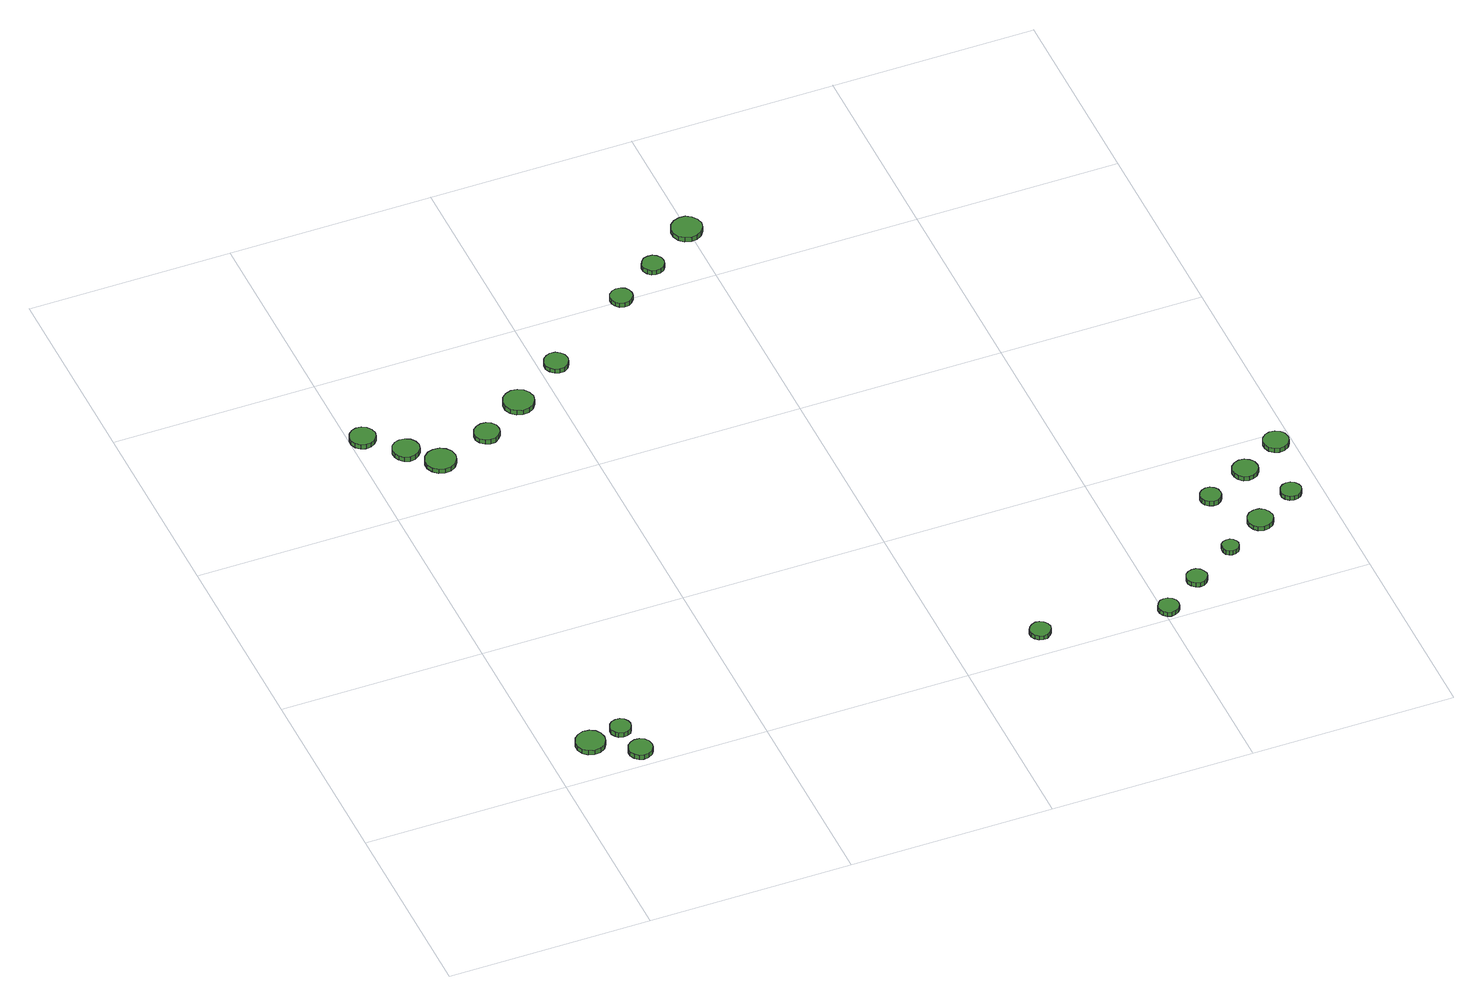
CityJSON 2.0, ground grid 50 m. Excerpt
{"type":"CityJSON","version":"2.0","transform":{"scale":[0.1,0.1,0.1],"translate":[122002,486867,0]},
"CityObjects":{
"tree1":{"type":"SolitaryVegetationObject","attributes":{"function":"something"},"geometry":[{"type":"MultiSurface","lod":"1","boundaries":[[[0,1,2,3,4,5,6,7,8,9,10,11,12,13,14]],[[15,16,17,18,19,20,21,22,23,24,25,26,27,28,29]],[[0,29,28,1]],[[1,28,27,2]],[[2,27,26,3]],[[3,26,25,4]],[[4,25,24,5]],[[5,24,23,6]],[[6,23,22,7]],[[7,22,21,8]],[[8,21,20,9]],[[9,20,19,10]],[[10,19,18,11]],[[11,18,17,12]],[[12,17,16,13]],[[13,16,15,14]],[[14,15,29,0]]]}]},
"tree2":{"type":"SolitaryVegetationObject","attributes":{"function":"something"},"geometry":[{"type":"MultiSurface","lod":"1","boundaries":[[[30,31,32,33,34,35,36,37,38,39,40,41,42,43,44]],[[45,46,47,48,49,50,51,52,53,54,55,56,57,58,59]],[[30,59,58,31]],[[31,58,57,32]],[[32,57,56,33]],[[33,56,55,34]],[[34,55,54,35]],[[35,54,53,36]],[[36,53,52,37]],[[37,52,51,38]],[[38,51,50,39]],[[39,50,49,40]],[[40,49,48,41]],[[41,48,47,42]],[[42,47,46,43]],[[43,46,45,44]],[[44,45,59,30]]]}]},
"tree3":{"type":"SolitaryVegetationObject","attributes":{"function":"something"},"geometry":[{"type":"MultiSurface","lod":"1","boundaries":[[[60,61,62,63,64,65,66,67,68,69,70,71,72,73,74]],[[75,76,77,78,79,80,81,82,83,84,85,86,87,88,89]],[[60,89,88,61]],[[61,88,87,62]],[[62,87,86,63]],[[63,86,85,64]],[[64,85,84,65]],[[65,84,83,66]],[[66,83,82,67]],[[67,82,81,68]],[[68,81,80,69]],[[69,80,79,70]],[[70,79,78,71]],[[71,78,77,72]],[[72,77,76,73]],[[73,76,75,74]],[[74,75,89,60]]]}]},
"tree4":{"type":"SolitaryVegetationObject","attributes":{"function":"something"},"geometry":[{"type":"MultiSurface","lod":"1","boundaries":[[[90,91,92,93,94,95,96,97,98,99,100,101,102,103,104]],[[105,106,107,108,109,110,111,112,113,114,115,116,117,118,119]],[[90,119,118,91]],[[91,118,117,92]],[[92,117,116,93]],[[93,116,115,94]],[[94,115,114,95]],[[95,114,113,96]],[[96,113,112,97]],[[97,112,111,98]],[[98,111,110,99]],[[99,110,109,100]],[[100,109,108,101]],[[101,108,107,102]],[[102,107,106,103]],[[103,106,105,104]],[[104,105,119,90]]]}]},
"tree5":{"type":"SolitaryVegetationObject","attributes":{"function":"something"},"geometry":[{"type":"MultiSurface","lod":"1","boundaries":[[[120,121,122,123,124,125,126,127,128,129,130,131,132,133,134]],[[135,136,137,138,139,140,141,142,143,144,145,146,147,148,149]],[[120,149,148,121]],[[121,148,147,122]],[[122,147,146,123]],[[123,146,145,124]],[[124,145,144,125]],[[125,144,143,126]],[[126,143,142,127]],[[127,142,141,128]],[[128,141,140,129]],[[129,140,139,130]],[[130,139,138,131]],[[131,138,137,132]],[[132,137,136,133]],[[133,136,135,134]],[[134,135,149,120]]]}]},
"tree6":{"type":"SolitaryVegetationObject","attributes":{"function":"something"},"geometry":[{"type":"MultiSurface","lod":"1","boundaries":[[[150,151,152,153,154,155,156,157,158,159,160,161,162,163,164]],[[165,166,167,168,169,170,171,172,173,174,175,176,177,178,179]],[[150,179,178,151]],[[151,178,177,152]],[[152,177,176,153]],[[153,176,175,154]],[[154,175,174,155]],[[155,174,173,156]],[[156,173,172,157]],[[157,172,171,158]],[[158,171,170,159]],[[159,170,169,160]],[[160,169,168,161]],[[161,168,167,162]],[[162,167,166,163]],[[163,166,165,164]],[[164,165,179,150]]]}]},
"tree7":{"type":"SolitaryVegetationObject","attributes":{"function":"something"},"geometry":[{"type":"MultiSurface","lod":"1","boundaries":[[[180,181,182,183,184,185,186,187,188,189,190,191,192,193,194]],[[195,196,197,198,199,200,201,202,203,204,205,206,207,208,209]],[[180,209,208,181]],[[181,208,207,182]],[[182,207,206,183]],[[183,206,205,184]],[[184,205,204,185]],[[185,204,203,186]],[[186,203,202,187]],[[187,202,201,188]],[[188,201,200,189]],[[189,200,199,190]],[[190,199,198,191]],[[191,198,197,192]],[[192,197,196,193]],[[193,196,195,194]],[[194,195,209,180]]]}]},
"tree8":{"type":"SolitaryVegetationObject","attributes":{"function":"something"},"geometry":[{"type":"MultiSurface","lod":"1","boundaries":[[[210,211,212,213,214,215,216,217,218,219,220,221,222,223,224]],[[225,226,227,228,229,230,231,232,233,234,235,236,237,238,239]],[[210,239,238,211]],[[211,238,237,212]],[[212,237,236,213]],[[213,236,235,214]],[[214,235,234,215]],[[215,234,233,216]],[[216,233,232,217]],[[217,232,231,218]],[[218,231,230,219]],[[219,230,229,220]],[[220,229,228,221]],[[221,228,227,222]],[[222,227,226,223]],[[223,226,225,224]],[[224,225,239,210]]]}]},
"tree9":{"type":"SolitaryVegetationObject","attributes":{"function":"something"},"geometry":[{"type":"MultiSurface","lod":"1","boundaries":[[[240,241,242,243,244,245,246,247,248,249,250,251,252,253,254]],[[255,256,257,258,259,260,261,262,263,264,265,266,267,268,269]],[[240,269,268,241]],[[241,268,267,242]],[[242,267,266,243]],[[243,266,265,244]],[[244,265,264,245]],[[245,264,263,246]],[[246,263,262,247]],[[247,262,261,248]],[[248,261,260,249]],[[249,260,259,250]],[[250,259,258,251]],[[251,258,257,252]],[[252,257,256,253]],[[253,256,255,254]],[[254,255,269,240]]]}]},
"tree10":{"type":"SolitaryVegetationObject","attributes":{"function":"something"},"geometry":[{"type":"MultiSurface","lod":"1","boundaries":[[[270,271,272,273,274,275,276,277,278,279,280,281,282,283,284]],[[285,286,287,288,289,290,291,292,293,294,295,296,297,298,299]],[[270,299,298,271]],[[271,298,297,272]],[[272,297,296,273]],[[273,296,295,274]],[[274,295,294,275]],[[275,294,293,276]],[[276,293,292,277]],[[277,292,291,278]],[[278,291,290,279]],[[279,290,289,280]],[[280,289,288,281]],[[281,288,287,282]],[[282,287,286,283]],[[283,286,285,284]],[[284,285,299,270]]]}]},
"tree11":{"type":"SolitaryVegetationObject","attributes":{"function":"something"},"geometry":[{"type":"MultiSurface","lod":"1","boundaries":[[[300,301,302,303,304,305,306,307,308,309,310,311,312,313,314]],[[315,316,317,318,319,320,321,322,323,324,325,326,327,328,329]],[[300,329,328,301]],[[301,328,327,302]],[[302,327,326,303]],[[303,326,325,304]],[[304,325,324,305]],[[305,324,323,306]],[[306,323,322,307]],[[307,322,321,308]],[[308,321,320,309]],[[309,320,319,310]],[[310,319,318,311]],[[311,318,317,312]],[[312,317,316,313]],[[313,316,315,314]],[[314,315,329,300]]]}]},
"tree12":{"type":"SolitaryVegetationObject","attributes":{"function":"something"},"geometry":[{"type":"MultiSurface","lod":"1","boundaries":[[[330,331,332,333,334,335,336,337,338,339,340,341,342,343,344]],[[345,346,347,348,349,350,351,352,353,354,355,356,357,358,359]],[[330,359,358,331]],[[331,358,357,332]],[[332,357,356,333]],[[333,356,355,334]],[[334,355,354,335]],[[335,354,353,336]],[[336,353,352,337]],[[337,352,351,338]],[[338,351,350,339]],[[339,350,349,340]],[[340,349,348,341]],[[341,348,347,342]],[[342,347,346,343]],[[343,346,345,344]],[[344,345,359,330]]]}]},
"tree13":{"type":"SolitaryVegetationObject","attributes":{"function":"something"},"geometry":[{"type":"MultiSurface","lod":"1","boundaries":[[[360,361,362,363,364,365,366,367,368,369,370,371,372,373,374]],[[375,376,377,378,379,380,381,382,383,384,385,386,387,388,389]],[[360,389,388,361]],[[361,388,387,362]],[[362,387,386,363]],[[363,386,385,364]],[[364,385,384,365]],[[365,384,383,366]],[[366,383,382,367]],[[367,382,381,368]],[[368,381,380,369]],[[369,380,379,370]],[[370,379,378,371]],[[371,378,377,372]],[[372,377,376,373]],[[373,376,375,374]],[[374,375,389,360]]]}]},
"tree14":{"type":"SolitaryVegetationObject","attributes":{"function":"something"},"geometry":[{"type":"MultiSurface","lod":"1","boundaries":[[[390,391,392,393,394,395,396,397,398,399,400,401,402,403,404]],[[405,406,407,408,409,410,411,412,413,414,415,416,417,418,419]],[[390,419,418,391]],[[391,418,417,392]],[[392,417,416,393]],[[393,416,415,394]],[[394,415,414,395]],[[395,414,413,396]],[[396,413,412,397]],[[397,412,411,398]],[[398,411,410,399]],[[399,410,409,400]],[[400,409,408,401]],[[401,408,407,402]],[[402,407,406,403]],[[403,406,405,404]],[[404,405,419,390]]]}]},
"tree15":{"type":"SolitaryVegetationObject","attributes":{"function":"something"},"geometry":[{"type":"MultiSurface","lod":"1","boundaries":[[[420,421,422,423,424,425,426,427,428,429,430,431,432,433,434]],[[435,436,437,438,439,440,441,442,443,444,445,446,447,448,449]],[[420,449,448,421]],[[421,448,447,422]],[[422,447,446,423]],[[423,446,445,424]],[[424,445,444,425]],[[425,444,443,426]],[[426,443,442,427]],[[427,442,441,428]],[[428,441,440,429]],[[429,440,439,430]],[[430,439,438,431]],[[431,438,437,432]],[[432,437,436,433]],[[433,436,435,434]],[[434,435,449,420]]]}]},
"tree16":{"type":"SolitaryVegetationObject","attributes":{"function":"something"},"geometry":[{"type":"MultiSurface","lod":"1","boundaries":[[[450,451,452,453,454,455,456,457,458,459,460,461,462,463,464]],[[465,466,467,468,469,470,471,472,473,474,475,476,477,478,479]],[[450,479,478,451]],[[451,478,477,452]],[[452,477,476,453]],[[453,476,475,454]],[[454,475,474,455]],[[455,474,473,456]],[[456,473,472,457]],[[457,472,471,458]],[[458,471,470,459]],[[459,470,469,460]],[[460,469,468,461]],[[461,468,467,462]],[[462,467,466,463]],[[463,466,465,464]],[[464,465,479,450]]]}]},
"tree17":{"type":"SolitaryVegetationObject","attributes":{"function":"something"},"geometry":[{"type":"MultiSurface","lod":"1","boundaries":[[[480,481,482,483,484,485,486,487,488,489,490,491,492,493,494]],[[495,496,497,498,499,500,501,502,503,504,505,506,507,508,509]],[[480,509,508,481]],[[481,508,507,482]],[[482,507,506,483]],[[483,506,505,484]],[[484,505,504,485]],[[485,504,503,486]],[[486,503,502,487]],[[487,502,501,488]],[[488,501,500,489]],[[489,500,499,490]],[[490,499,498,491]],[[491,498,497,492]],[[492,497,496,493]],[[493,496,495,494]],[[494,495,509,480]]]}]},
"tree18":{"type":"SolitaryVegetationObject","attributes":{"function":"something"},"geometry":[{"type":"MultiSurface","lod":"1","boundaries":[[[510,511,512,513,514,515,516,517,518,519,520,521,522,523,524]],[[525,526,527,528,529,530,531,532,533,534,535,536,537,538,539]],[[510,539,538,511]],[[511,538,537,512]],[[512,537,536,513]],[[513,536,535,514]],[[514,535,534,515]],[[515,534,533,516]],[[516,533,532,517]],[[517,532,531,518]],[[518,531,530,519]],[[519,530,529,520]],[[520,529,528,521]],[[521,528,527,522]],[[522,527,526,523]],[[523,526,525,524]],[[524,525,539,510]]]}]},
"tree19":{"type":"SolitaryVegetationObject","attributes":{"function":"something"},"geometry":[{"type":"MultiSurface","lod":"1","boundaries":[[[540,541,542,543,544,545,546,547,548,549,550,551,552,553,554]],[[555,556,557,558,559,560,561,562,563,564,565,566,567,568,569]],[[540,569,568,541]],[[541,568,567,542]],[[542,567,566,543]],[[543,566,565,544]],[[544,565,564,545]],[[545,564,563,546]],[[546,563,562,547]],[[547,562,561,548]],[[548,561,560,549]],[[549,560,559,550]],[[550,559,558,551]],[[551,558,557,552]],[[552,557,556,553]],[[553,556,555,554]],[[554,555,569,540]]]}]},
"tree20":{"type":"SolitaryVegetationObject","attributes":{"function":"something"},"geometry":[{"type":"MultiSurface","lod":"1","boundaries":[[[570,571,572,573,574,575,576,577,578,579,580,581,582,583,584]],[[585,586,587,588,589,590,591,592,593,594,595,596,597,598,599]],[[570,599,598,571]],[[571,598,597,572]],[[572,597,596,573]],[[573,596,595,574]],[[574,595,594,575]],[[575,594,593,576]],[[576,593,592,577]],[[577,592,591,578]],[[578,591,590,579]],[[579,590,589,580]],[[580,589,588,581]],[[581,588,587,582]],[[582,587,586,583]],[[583,586,585,584]],[[584,585,599,570]]]}]},
"tree21":{"type":"SolitaryVegetationObject","attributes":{"function":"something"},"geometry":[{"type":"MultiSurface","lod":"1","boundaries":[[[600,601,602,603,604,605,606,607,608,609,610,611,612,613,614]],[[615,616,617,618,619,620,621,622,623,624,625,626,627,628,629]],[[600,629,628,601]],[[601,628,627,602]],[[602,627,626,603]],[[603,626,625,604]],[[604,625,624,605]],[[605,624,623,606]],[[606,623,622,607]],[[607,622,621,608]],[[608,621,620,609]],[[609,620,619,610]],[[610,619,618,611]],[[611,618,617,612]],[[612,617,616,613]],[[613,616,615,614]],[[614,615,629,600]]]}]}
},
"vertices":[
[141,109,22],[138,124,22],[130,136,22],[117,143,22],[102,145,22],[88,140,22],[77,130,22],[71,117,22],[71,102,22],[77,88,22],[88,79,22],[102,74,22],[117,76,22],[130,83,22],[138,95,22],[138,95,9],[130,83,9],[117,76,9],[102,74,9],[88,79,9],[77,88,9],[71,102,9],[71,117,9],[77,130,9],[88,140,9],[102,145,9],[117,143,9],[130,136,9],[138,124,9],[141,109,9],
[232,44,22],[230,56,22],[223,66,22],[212,72,22],[200,73,22],[189,69,22],[180,61,22],[175,50,22],[175,38,22],[180,27,22],[189,19,22],[200,15,22],[212,17,22],[223,23,22],[230,32,22],[230,32,9],[223,23,9],[212,17,9],[200,15,9],[189,19,9],[180,27,9],[175,38,9],[175,50,9],[180,61,9],[189,69,9],[200,73,9],[212,72,9],[223,66,9],[230,56,9],[232,44,9],
[214,129,22],[212,139,22],[206,148,22],[197,153,22],[186,154,22],[176,151,22],[169,144,22],[164,134,22],[164,124,22],[169,114,22],[176,107,22],[186,104,22],[197,105,22],[206,110,22],[212,119,22],[212,119,9],[206,110,9],[197,105,9],[186,104,9],[176,107,9],[169,114,9],[164,124,9],[164,134,9],[169,144,9],[176,151,9],[186,154,9],[197,153,9],[206,148,9],[212,139,9],[214,129,9],
[63,1287,17],[60,1300,17],[52,1310,17],[41,1317,17],[28,1318,17],[16,1314,17],[6,1305,17],[1,1294,17],[1,1281,17],[6,1269,17],[16,1260,17],[28,1256,17],[41,1257,17],[52,1264,17],[60,1274,17],[60,1274,4],[52,1264,4],[41,1257,4],[28,1256,4],[16,1260,4],[6,1269,4],[1,1281,4],[1,1294,4],[6,1305,4],[16,1314,4],[28,1318,4],[41,1317,4],[52,1310,4],[60,1300,4],[63,1287,4],
[139,1208,19],[136,1221,19],[128,1232,19],[116,1238,19],[103,1240,19],[90,1236,19],[80,1227,19],[75,1214,19],[75,1201,19],[80,1189,19],[90,1180,19],[103,1175,19],[116,1177,19],[128,1184,19],[136,1194,19],[136,1194,6],[128,1184,6],[116,1177,6],[103,1175,6],[90,1180,6],[80,1189,6],[75,1201,6],[75,1214,6],[80,1227,6],[90,1236,6],[103,1240,6],[116,1238,6],[128,1232,6],[136,1221,6],[139,1208,6],
[202,1141,20],[199,1157,20],[190,1169,20],[177,1177,20],[161,1178,20],[147,1174,20],[135,1163,20],[129,1149,20],[129,1134,20],[135,1120,20],[147,1109,20],[161,1105,20],[177,1106,20],[190,1114,20],[199,1126,20],[199,1126,8],[190,1114,8],[177,1106,8],[161,1105,8],[147,1109,8],[135,1120,8],[129,1134,8],[129,1149,8],[135,1163,8],[147,1174,8],[161,1178,8],[177,1177,8],[190,1169,8],[199,1157,8],[202,1141,8],
[329,1186,22],[327,1199,22],[319,1209,22],[308,1215,22],[296,1216,22],[284,1212,22],[274,1204,22],[269,1193,22],[269,1180,22],[274,1168,22],[284,1160,22],[296,1156,22],[308,1157,22],[319,1164,22],[327,1174,22],[327,1174,9],[319,1164,9],[308,1157,9],[296,1156,9],[284,1160,9],[274,1168,9],[269,1180,9],[269,1193,9],[274,1204,9],[284,1212,9],[296,1216,9],[308,1215,9],[319,1209,9],[327,1199,9],[329,1186,9],
[446,1260,20],[442,1275,20],[433,1288,20],[420,1295,20],[405,1297,20],[390,1292,20],[378,1282,20],[372,1268,20],[372,1252,20],[378,1238,20],[390,1228,20],[405,1223,20],[420,1225,20],[433,1232,20],[442,1245,20],[442,1245,7],[433,1232,7],[420,1225,7],[405,1223,7],[390,1228,7],[378,1238,7],[372,1252,7],[372,1268,7],[378,1282,7],[390,1292,7],[405,1297,7],[420,1295,7],[433,1288,7],[442,1275,7],[446,1260,7],
[570,1352,20],[567,1364,20],[560,1373,20],[550,1380,20],[537,1381,20],[526,1377,20],[517,1369,20],[512,1358,20],[512,1345,20],[517,1334,20],[526,1326,20],[537,1322,20],[550,1323,20],[560,1330,20],[567,1339,20],[567,1339,8],[560,1330,8],[550,1323,8],[537,1322,8],[526,1326,8],[517,1334,8],[512,1345,8],[512,1358,8],[517,1369,8],[526,1377,8],[537,1381,8],[550,1380,8],[560,1373,8],[567,1364,8],[570,1352,8],
[793,1504,18],[791,1515,18],[784,1524,18],[775,1529,18],[763,1530,18],[753,1527,18],[744,1519,18],[740,1509,18],[740,1498,18],[744,1488,18],[753,1480,18],[763,1477,18],[775,1478,18],[784,1483,18],[791,1493,18],[791,1493,6],[784,1483,6],[775,1478,6],[763,1477,6],[753,1480,6],[744,1488,6],[740,1498,6],[740,1509,6],[744,1519,6],[753,1527,6],[763,1530,6],[775,1529,6],[784,1524,6],[791,1515,6],[793,1504,6],
[1234,67,21],[1231,78,21],[1225,86,21],[1216,92,21],[1206,93,21],[1196,89,21],[1188,82,21],[1183,73,21],[1183,62,21],[1188,53,21],[1196,46,21],[1206,42,21],[1216,43,21],[1225,49,21],[1231,57,21],[1231,57,9],[1225,49,9],[1216,43,9],[1206,42,9],[1196,46,9],[1188,53,9],[1183,62,9],[1183,73,9],[1188,82,9],[1196,89,9],[1206,93,9],[1216,92,9],[1225,86,9],[1231,78,9],[1234,67,9],
[903,1578,19],[901,1589,19],[894,1599,19],[885,1604,19],[874,1605,19],[863,1602,19],[855,1594,19],[850,1584,19],[850,1573,19],[855,1563,19],[863,1555,19],[874,1552,19],[885,1553,19],[894,1558,19],[901,1567,19],[901,1567,6],[894,1558,6],[885,1553,6],[874,1552,6],[863,1555,6],[855,1563,6],[850,1573,6],[850,1584,6],[855,1594,6],[863,1602,6],[874,1605,6],[885,1604,6],[894,1599,6],[901,1589,6],[903,1578,6],
[1033,1662,20],[1029,1677,20],[1020,1690,20],[1007,1698,20],[992,1699,20],[977,1694,20],[965,1684,20],[959,1670,20],[959,1655,20],[965,1640,20],[977,1630,20],[992,1625,20],[1007,1627,20],[1020,1635,20],[1029,1647,20],[1029,1647,7],[1020,1635,7],[1007,1627,7],[992,1625,7],[977,1630,7],[965,1640,7],[959,1655,7],[959,1670,7],[965,1684,7],[977,1694,7],[992,1699,7],[1007,1698,7],[1020,1690,7],[1029,1677,7],[1033,1662,7],
[1536,28,22],[1534,38,22],[1528,46,22],[1519,52,22],[1508,53,22],[1498,50,22],[1491,42,22],[1486,33,22],[1486,22,22],[1491,13,22],[1498,6,22],[1508,2,22],[1519,4,22],[1528,9,22],[1534,17,22],[1534,17,10],[1528,9,10],[1519,4,10],[1508,2,10],[1498,6,10],[1491,13,10],[1486,22,10],[1486,33,10],[1491,42,10],[1498,50,10],[1508,53,10],[1519,52,10],[1528,46,10],[1534,38,10],[1536,28,10],
[1636,97,21],[1633,107,21],[1627,116,21],[1618,121,21],[1608,122,21],[1598,119,21],[1590,112,21],[1586,102,21],[1586,92,21],[1590,82,21],[1598,75,21],[1608,72,21],[1618,73,21],[1627,78,21],[1633,87,21],[1633,87,9],[1627,78,9],[1618,73,9],[1608,72,9],[1598,75,9],[1590,82,9],[1586,92,9],[1586,102,9],[1590,112,9],[1598,119,9],[1608,122,9],[1618,121,9],[1627,116,9],[1633,107,9],[1636,97,9],
[1744,168,19],[1742,176,19],[1737,183,19],[1730,188,19],[1721,188,19],[1713,186,19],[1706,180,19],[1703,172,19],[1703,163,19],[1706,155,19],[1713,149,19],[1721,147,19],[1730,148,19],[1737,152,19],[1742,159,19],[1742,159,7],[1737,152,7],[1730,148,7],[1721,147,7],[1713,149,7],[1706,155,7],[1703,163,7],[1703,172,7],[1706,180,7],[1713,186,7],[1721,188,7],[1730,188,7],[1737,183,7],[1742,176,7],[1744,168,7],
[1774,346,19],[1772,357,19],[1766,365,19],[1757,371,19],[1746,372,19],[1736,368,19],[1728,361,19],[1724,352,19],[1724,341,19],[1728,332,19],[1736,325,19],[1746,321,19],[1757,322,19],[1766,328,19],[1772,336,19],[1772,336,6],[1766,328,6],[1757,322,6],[1746,321,6],[1736,325,6],[1728,332,6],[1724,341,6],[1724,352,6],[1728,361,6],[1736,368,6],[1746,372,6],[1757,371,6],[1766,365,6],[1772,357,6],[1774,346,6],
[1854,228,19],[1851,241,19],[1844,251,19],[1833,258,19],[1820,259,19],[1807,255,19],[1798,246,19],[1793,234,19],[1793,222,19],[1798,210,19],[1807,201,19],[1820,197,19],[1833,199,19],[1844,205,19],[1851,215,19],[1851,215,7],[1844,205,7],[1833,199,7],[1820,197,7],[1807,201,7],[1798,210,7],[1793,222,7],[1793,234,7],[1798,246,7],[1807,255,7],[1820,259,7],[1833,258,7],[1844,251,7],[1851,241,7],[1854,228,7],
[1888,400,19],[1886,413,19],[1878,423,19],[1867,430,19],[1854,431,19],[1842,427,19],[1832,418,19],[1827,407,19],[1827,394,19],[1832,382,19],[1842,373,19],[1854,369,19],[1867,371,19],[1878,377,19],[1886,388,19],[1886,388,7],[1878,377,7],[1867,371,7],[1854,369,7],[1842,373,7],[1832,382,7],[1827,394,7],[1827,407,7],[1832,418,7],[1842,427,7],[1854,431,7],[1867,430,7],[1878,423,7],[1886,413,7],[1888,400,7],
[1952,292,19],[1949,302,19],[1943,311,19],[1934,316,19],[1924,317,19],[1914,314,19],[1906,307,19],[1901,297,19],[1901,287,19],[1906,277,19],[1914,270,19],[1924,267,19],[1934,268,19],[1943,273,19],[1949,282,19],[1949,282,7],[1943,273,7],[1934,268,7],[1924,267,7],[1914,270,7],[1906,277,7],[1901,287,7],[1901,297,7],[1906,307,7],[1914,314,7],[1924,317,7],[1934,316,7],[1943,311,7],[1949,302,7],[1952,292,7],
[1991,463,19],[1988,476,19],[1981,486,19],[1970,492,19],[1957,494,19],[1945,490,19],[1935,481,19],[1930,469,19],[1930,457,19],[1935,445,19],[1945,436,19],[1957,432,19],[1970,434,19],[1981,440,19],[1988,450,19],[1988,450,7],[1981,440,7],[1970,434,7],[1957,432,7],[1945,436,7],[1935,445,7],[1930,457,7],[1930,469,7],[1935,481,7],[1945,490,7],[1957,494,7],[1970,492,7],[1981,486,7],[1988,476,7],[1991,463,7]
]}
